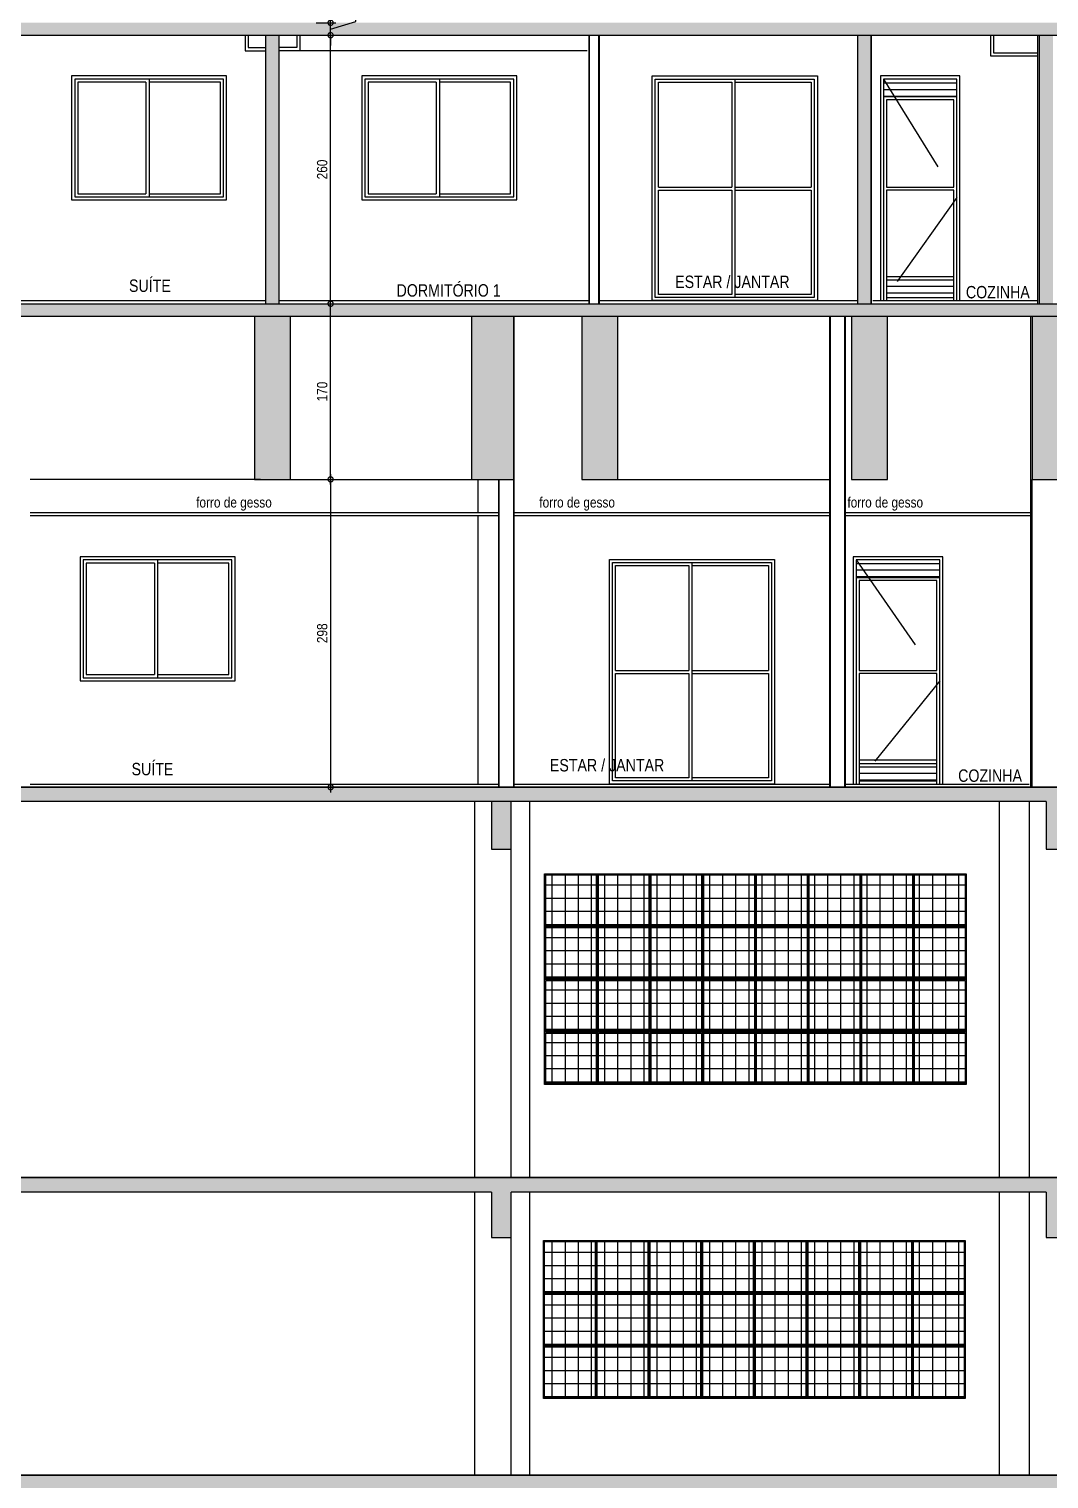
# Model space of a CAD drawing. Header units: metres. Extents: x -9086 to -7768, y 20 to 184.
# Drawn here: x -9016.48 to -9006.6, y 27.64 to 41.68 of the extents above; entities that cross this region are included whole.
import ezdxf
from ezdxf.enums import TextEntityAlignment as Align

# ---------------------------------------------------------------- set-up
doc = ezdxf.new("R2010")
doc.units = ezdxf.units.M
doc.linetypes.add('DASHEDX2', pattern=[1.5, 1, -0.5])
for name, color, linetype in [('ARQ-ALV ACAB', 4, 'Continuous'), ('ARQ-ALV OSSO', 5, 'Continuous'), ('ARQ-AUX', 7, 'Continuous'), ('ARQ-AUX1', 1, 'Continuous'), ('ARQ-CAX', 1, 'Continuous'), ('ARQ-DIM', 2, 'Continuous'), ('ARQ-DIM EMBASAM', 2, 'Continuous'), ('ARQ-EST', 2, 'Continuous'), ('ARQ-PRJ', 7, 'DASHEDX2'), ('ARQ-TXT', 2, 'Continuous'), ('ES-CORTE', 2, 'Continuous')]:
    doc.layers.add(name, color=color, linetype=linetype)
doc.styles.add('Adesa', font='ARIALN.TTF')
doc.dimstyles.new('ADESA 1-0050', dxfattribs={"dimtxt": 0.1, "dimasz": 0.1, "dimexe": 0.05, "dimexo": 0.05, "dimgap": 0.03, "dimtad": 1, "dimdec": 1, "dimlfac": 100, "dimzin": 12, "dimtxsty": 'Adesa', "dimblk": 'DOTSMALL', "dimcen": 1, "dimdle": 0.05, "dimclrd": 1, "dimclre": 1, "dimclrt": 256, "dimazin": 3, "dimtm": 1e-09, "dimtfac": 1, "dimtdec": 1, "dimtmove": 1, "dimatfit": 0, "dimldrblk": 'DOTSMALL', "dimfxl": 0.8, "dimtvp": 2, "dimtolj": 1, "dimtzin": 0, "dimarcsym": 0})

# ---------------------------------------------------------------- blocks, each defined once
blk = doc.blocks.new('CT AA 2 ANDAR')
at = {"layer": 'ES-CORTE'}
h = blk.add_hatch(color=8, dxfattribs=at)
h.dxf.hatch_style = 1
h.paths.add_polyline_path([(4.9747, 3.4149), (4.9747, 3.2749), (9.8193, 3.2749), (9.8193, 2.8351), (10.0092, 2.8351), (10.0092, 3.2749), (15.1893, 3.2749), (15.1893, 2.8349), (15.3793, 2.8349), (15.3793, 3.2749), (20.6393, 3.2749), (20.6393, 2.8349), (20.8293, 2.8349), (20.8293, 3.2749), (26.1894, 3.2749), (26.1894, 0.5349), (26.3793, 0.5349), (26.3793, 3.4149)])
blk.add_line((26.3793, 3.4149), (4.9747, 3.4149, 0), dxfattribs=at)
blk = doc.blocks.new('V NEOREX 18')
at = {"layer": 'ARQ-AUX'}
h = blk.add_hatch(dxfattribs=at)
h.set_pattern_fill('NET', color=256, scale=0.04)
h.set_pattern_definition([(0, (0.255, 0.5), (0, 0.127), []), (90, (0.255, 0.5), (-0.127, 8e-18), [])])
h.paths.add_polyline_path([(0.01, 0.5), (0.01, 0.01), (0.5, 0.01), (0.5, 0.5)])
for points in [[(0, 0.51), (0.51, 0.51), (0.51, 0), (0, 0)], [(0.01, 0.5), (0.5, 0.5), (0.5, 0.01), (0.01, 0.01)]]:
    blk.add_lwpolyline(points, close=True, dxfattribs=at)
blk = doc.blocks.new('CT AA 3 ANDAR')
h = blk.add_hatch(color=8)
h.dxf.hatch_style = 1
h.paths.add_polyline_path([(26.379, 2.88), (4.975, 2.88), (4.975, 2.74), (9.819, 2.74), (9.819, 2.3), (10.009, 2.3), (10.009, 2.74), (15.189, 2.74), (15.189, 2.3), (15.379, 2.3), (15.379, 2.74), (20.639, 2.74), (20.639, 2.3), (20.829, 2.3), (20.829, 2.74), (26.189, 2.74), (26.189, 0), (26.379, 0)])
at = {"layer": 'ARQ-AUX'}
for p, q in [((10.189, 0), (10.189, 2.74)), ((14.739, 0), (14.739, 2.74))]:
    blk.add_line(p, q, dxfattribs=at)
at = {"layer": 'ARQ-AUX1'}
for p, q in [((9.659, 0), (9.659, 2.74)), ((10.009, 0), (10.009, 2.74)), ((15.029, 0), (15.029, 2.74)), ((10.009, 0), (10.009, 2.3))]:
    blk.add_line(p, q, dxfattribs=at)
at = {"layer": 'ES-CORTE'}
for p, q in [((26.379, 2.88), (4.975, 2.88, 0)), ((9.819, 2.74), (4.975, 2.74, 0)), ((15.189, 2.74), (10.009, 2.74))]:
    blk.add_line(p, q, dxfattribs=at)
for points in [[(9.819, 2.74), (9.819, 2.3), (10.009, 2.3), (10.009, 2.74)], [(15.189, 2.74), (15.189, 2.3), (15.379, 2.3), (15.379, 2.74)], [(4.975, 0), (40.762, 0)]]:
    blk.add_lwpolyline(points, dxfattribs=at)
at = {"layer": 'ARQ-AUX1'}
for p in [(10.324, 1.761, 0), (10.834, 1.761, 0), (11.344, 1.761, 0), (11.854, 1.761, 0), (12.364, 1.761, 0), (12.874, 1.761, 0), (13.384, 1.761, 0), (13.894, 1.761, 0), (10.324, 1.251, 0), (10.834, 1.251, 0), (11.344, 1.251, 0), (11.854, 1.251, 0), (12.364, 1.251, 0), (12.874, 1.251, 0), (13.384, 1.251, 0), (13.894, 1.251, 0), (10.324, 0.741, 0), (10.834, 0.741, 0), (11.344, 0.741, 0), (11.854, 0.741, 0), (12.364, 0.741, 0), (12.874, 0.741, 0), (13.384, 0.741, 0), (13.894, 0.741, 0)]:
    blk.add_blockref('V NEOREX 18', p, dxfattribs=at)
blk = doc.blocks.new('CT AA 4 ANDAR')
at = {"layer": 'ARQ-DIM'}
h = blk.add_hatch(color=8, dxfattribs=at)
h.dxf.hatch_style = 1
h.paths.add_polyline_path([(10.009, 4.18), (9.819, 4.18), (9.819, 3.72), (10.009, 3.72)], flags=17)
h.paths.add_polyline_path([(15.379, 4.12), (17.438, 4.12), (17.438, 4.18), (20.639, 4.18), (26.165, 4.18), (26.189, 4.18), (26.189, 0.54), (26.379, 0.54), (26.379, 4.32), (17.298, 4.32), (17.298, 4.26), (15.454, 4.26), (15.454, 4.32), (4.975, 4.32), (4.975, 4.18), (15.189, 4.18), (15.189, 3.72), (15.379, 3.72)])
at = {"layer": 'ARQ-AUX'}
for p, q in [((10.189, 0.54), (10.189, 4.18)), ((14.739, 0.54), (14.739, 4.18))]:
    blk.add_line(p, q, dxfattribs=at)
at = {"layer": 'ARQ-AUX1'}
for p, q in [((9.659, 0.54), (9.659, 4.18)), ((10.009, 0.54), (10.009, 4.18)), ((15.029, 0.54), (15.029, 4.18))]:
    blk.add_line(p, q, dxfattribs=at)
at = {"layer": 'ES-CORTE'}
for p, q in [((15.454, 4.32, 0), (4.975, 4.32, 0)), ((15.189, 4.18, 0), (4.975, 4.18, 0)), ((15.189, 4.18), (10.009, 4.18)), ((4.97, 0.54, 0), (40.794, 0.54))]:
    blk.add_line(p, q, dxfattribs=at)
for points in [[(9.819, 4.18), (9.819, 3.72), (10.009, 3.72), (10.009, 4.18)], [(15.189, 4.18), (15.189, 3.72), (15.379, 3.72), (15.379, 4.12)]]:
    blk.add_lwpolyline(points, dxfattribs=at)
at = {"layer": 'ARQ-AUX1'}
for p in [(10.334, 2.97, 0), (10.844, 2.97, 0), (11.354, 2.97, 0), (11.864, 2.97, 0), (12.374, 2.97, 0), (12.884, 2.97, 0), (13.394, 2.97, 0), (13.904, 2.97, 0), (10.334, 2.46, 0), (10.844, 2.46, 0), (11.354, 2.46, 0), (11.864, 2.46, 0), (12.374, 2.46, 0), (12.884, 2.46, 0), (13.394, 2.46, 0), (13.904, 2.46, 0), (10.334, 1.95, 0), (10.844, 1.95, 0), (11.354, 1.95, 0), (11.864, 1.95, 0), (12.374, 1.95, 0), (12.884, 1.95, 0), (13.394, 1.95, 0), (13.904, 1.95, 0), (10.334, 1.44, 0), (10.844, 1.44, 0), (11.354, 1.44, 0), (11.864, 1.44, 0), (12.374, 1.44, 0), (12.884, 1.44, 0), (13.394, 1.44, 0), (13.904, 1.44, 0)]:
    blk.add_blockref('V NEOREX 18', p, dxfattribs=at)
blk = doc.blocks.new('V P 160x220')
at = {"layer": 'ARQ-CAX'}
for p, q in [((0.06, 1.1), (0.77, 1.1)), ((0.06, 1.07), (0.77, 1.07)), ((0.8, 1.1), (1.54, 1.1)), ((0.8, 1.07), (1.54, 1.07))]:
    blk.add_line(p, q, dxfattribs=at)
for points in [[(0, 2.175), (1.6, 2.175), (1.6, 0), (0, 0)], [(0.03, 2.145), (1.57, 2.145), (1.57, 0.03), (0.03, 0.03)]]:
    blk.add_lwpolyline(points, close=True, dxfattribs=at)
for points in [[(0.06, 1.1), (0.06, 2.115), (0.77, 2.115)], [(0.77, 2.115), (0.77, 1.1)], [(0.8, 2.145), (0.8, 0.03)], [(0.8, 2.115), (1.54, 2.115), (1.54, 1.1)], [(0.77, 0.06), (0.06, 0.06), (0.06, 1.07)], [(0.77, 1.07), (0.77, 0.06)], [(1.54, 1.07), (1.54, 0.06), (0.8, 0.06)]]:
    blk.add_lwpolyline(points, dxfattribs=at)
blk = doc.blocks.new('V J 150x120')
for points in [[(1.5, 1.2), (0, 1.2), (0, 0), (1.5, 0)], [(1.47, 1.17), (0.03, 1.17), (0.03, 0.03), (1.47, 0.03)]]:
    blk.add_lwpolyline(points, close=True)
for points in [[(0.72, 1.14), (0.06, 1.14), (0.06, 0.06), (0.72, 0.06)], [(0.72, 1.14), (0.72, 0.06)], [(0.75, 1.17), (0.75, 0.03)], [(0.75, 0.06), (1.44, 0.06), (1.44, 1.14), (0.75, 1.14)]]:
    blk.add_lwpolyline(points)
blk = doc.blocks.new('V P 80X220 VP')
h = blk.add_hatch()
h.set_pattern_fill('LINE', scale=0.02)
h.set_pattern_definition([(0, (24.38124, -4.07294), (0, 0.0635), [])])
h.paths.add_polyline_path([(-0.84, 2.17), (-0.03, 2.169), (-0.03, 2), (-0.84, 2)])
h.paths.add_polyline_path([(-0.81, 0.2), (-0.06, 0.2), (-0.06, 0.03), (-0.81, 0.03)])
for points in [[(-0.87, 0), (-0.87, 2.2), (0, 2.2), (0, 0)], [(-0.84, 0), (-0.84, 2), (-0.03, 2), (-0.03, 0)], [(-0.81, 1.1), (-0.81, 1.97), (-0.06, 1.97), (-0.06, 1.1)], [(-0.06, 1.1), (-0.81, 1.1)], [(-0.81, 1.07), (-0.06, 1.07)], [(-0.06, 1.07), (-0.06, 0)], [(-0.81, 0.23), (-0.06, 0.23)], [(-0.06, 0.2), (-0.81, 0.2)], [(0, 0), (-0.87, 0)], [(-0.06, 0.03), (-0.81, 0.03)]]:
    blk.add_lwpolyline(points)
blk.add_lwpolyline([(-0.84, 2.17), (-0.03, 2.17), (-0.03, 2), (-0.84, 2)], close=True)
at = {"elevation": 0}
blk.add_lwpolyline([(-0.81, 0), (-0.81, 1.07)], dxfattribs=at)
at = {"layer": 'ARQ-PRJ'}
blk.add_lwpolyline([(-0.03, 2.17), (-0.84, 1), (-0.03, 0)], dxfattribs=at)
blk = doc.blocks.new('CT AA PUC')
h = blk.add_hatch(color=8)
h.dxf.hatch_style = 1
h.paths.add_polyline_path([(10.055, 4.56), (9.645, 4.56), (9.645, 2.98), (10.055, 2.98)])
h.paths.add_polyline_path([(26.4, 4.56), (26.21, 4.56), (26.21, 0), (26.4, 0)])
h.paths.add_polyline_path([(26.4, 4.68), (4.995, 4.68), (4.995, 4.56), (26.4, 4.56)])
h.paths.add_polyline_path([(22.463, 4.56), (22.113, 4.56), (22.113, 2.98), (22.463, 2.98)])
h.paths.add_polyline_path([(20.579, 4.56), (19.979, 4.56), (19.979, 2.98), (20.579, 2.98)])
h.paths.add_polyline_path([(17.319, 4.56), (16.719, 4.56), (16.719, 2.98), (17.319, 2.98)])
h.paths.add_polyline_path([(15.475, 4.56), (15.075, 4.56), (15.075, 2.98), (15.475, 2.98)])
h.paths.add_polyline_path([(13.674, 4.56), (13.324, 4.56), (13.324, 2.98), (13.674, 2.98)])
h.paths.add_polyline_path([(11.064, 4.56), (10.714, 4.56), (10.714, 2.98), (11.064, 2.98)])
h.paths.add_polyline_path([(7.895, 4.56), (7.545, 4.56), (7.545, 2.98), (7.895, 2.98)])
h.paths.add_polyline_path([(5.145, 4.56), (4.995, 4.56), (4.995, 0), (5.145, 0)])
at = {"layer": 'ARQ-ALV ACAB'}
for p, q in [((10.06, 0, 0), (10.06, 4.56, 0)), ((10.06, 0, 0), (10.06, 4.56, 0)), ((13.116, 0, 0), (13.116, 4.56, 0)), ((13.116, 0, 0), (13.116, 4.56, 0)), ((13.266, 0, 0), (13.266, 4.56, 0)), ((13.266, 0, 0), (13.266, 4.56, 0)), ((15.06, 0, 0), (15.06, 4.56, 0)), ((15.06, 0, 0), (15.06, 4.56, 0)), ((9.91, 0, 0), (9.91, 2.98, 0)), ((9.91, 0, 0), (9.91, 2.98, 0)), ((5.375, 0.03, 0), (9.91, 0.03, 0)), ((5.375, 0.03, 0), (9.91, 0.03, 0)), ((10.06, 0.03, 0), (13.116, 0.03, 0)), ((10.06, 0.03, 0), (13.116, 0.03, 0)), ((13.266, 0.03, 0), (15.045, 0.03, 0)), ((13.266, 0.03, 0), (15.045, 0.03, 0))]:
    blk.add_line(p, q, dxfattribs=at)
at = {"layer": 'ARQ-ALV OSSO'}
for p, q in [((10.055, 0, 0), (10.055, 4.56, 0)), ((13.121, 0, 0), (13.121, 4.56, 0)), ((13.121, 0, 0), (13.121, 4.56, 0)), ((13.261, 0, 0), (13.261, 4.56, 0)), ((13.261, 0, 0), (13.261, 4.56, 0)), ((9.915, 0, 0), (9.915, 2.98, 0)), ((9.915, 0, 0), (9.915, 2.98, 0)), ((10.055, 0, 0), (10.055, 2.98, 0)), ((15.075, 0, 0), (15.075, 2.98, 0)), ((15.075, 0, 0), (15.075, 2.98, 0))]:
    blk.add_line(p, q, dxfattribs=at)
at = {"layer": 'ARQ-AUX'}
for p, q in [((9.71, 2.66, 0), (9.71, 2.98, 0)), ((9.71, 0.03, 0), (9.71, 2.63, 0))]:
    blk.add_line(p, q, dxfattribs=at)
at = {"layer": 'ARQ-AUX1'}
for p, q in [((5.375, 2.66, 0), (9.91, 2.66, 0)), ((5.375, 2.63, 0), (9.91, 2.63, 0)), ((10.06, 2.66, 0), (13.116, 2.66, 0)), ((10.06, 2.63, 0), (13.116, 2.63, 0)), ((13.266, 2.66, 0), (15.068, 2.66, 0)), ((13.266, 2.63, 0), (15.068, 2.63, 0))]:
    blk.add_line(p, q, dxfattribs=at)
at = {"layer": 'ARQ-AUX1', "elevation": 0}
for points in [[(7.604, 2.98), (5.375, 2.98)], [(7.604, 2.98), (5.375, 2.98)], [(7.895, 2.98), (9.645, 2.98)], [(7.895, 2.98), (9.645, 2.98)], [(11.064, 2.98), (13.116, 2.98)], [(11.064, 2.98), (13.116, 2.98)]]:
    blk.add_lwpolyline(points, dxfattribs=at)
at = {"layer": 'ES-CORTE'}
for p, q in [((4.995, 4.68, 0), (26.4, 4.68, 0)), ((4.995, 4.68, 0), (26.4, 4.68, 0)), ((4.995, 4.56, 0), (26.4, 4.56, 0)), ((4.995, 4.56, 0), (26.4, 4.56, 0)), ((4.99, 0, 0), (15.475, 0, 0)), ((4.99, 0, 0), (15.475, 0, 0))]:
    blk.add_line(p, q, dxfattribs=at)
at = {"layer": 'ES-CORTE', "elevation": 0}
for points in [[(7.545, 4.56), (7.545, 2.98), (7.895, 2.98), (7.895, 4.56)], [(9.645, 4.56), (9.645, 2.98), (10.055, 2.98), (10.055, 4.56)], [(10.714, 4.56), (10.714, 2.98), (11.064, 2.98), (11.064, 4.56)], [(10.714, 4.56), (10.714, 2.98), (11.064, 2.98), (11.064, 4.56)], [(13.324, 4.56), (13.324, 2.98), (13.674, 2.98), (13.674, 4.56)], [(13.324, 4.56), (13.324, 2.98), (13.674, 2.98), (13.674, 4.56)], [(15.075, 4.56), (15.075, 2.98), (15.475, 2.98), (15.475, 4.56)], [(15.075, 4.56), (15.075, 2.98), (15.475, 2.98), (15.475, 4.56)]]:
    blk.add_lwpolyline(points, dxfattribs=at)
at = {"layer": 'ARQ-CAX'}
for name, p in [('V J 150x120', (5.857, 1.03, 0)), ('V J 150x120', (5.857, 1.03, 0)), ('V P 160x220', (10.981, 0.03, 0)), ('V P 160x220', (10.981, 0.03, 0))]:
    blk.add_blockref(name, p, dxfattribs=at)
at = {"layer": 'ARQ-CAX', "xscale": -1}
blk.add_blockref('V P 80X220 VP', (13.341, 0.03, 0), dxfattribs=at)
blk.add_blockref('V P 80X220 VP', (13.341, 0.03, 0), dxfattribs=at)
at = {"layer": 'ARQ-TXT', "style": 'Adesa'}
for s, height, p in [('forro de gesso', 0.1, (7.347, 2.745, 0)), ('forro de gesso', 0.1, (10.669, 2.745, 0)), ('forro de gesso', 0.1, (13.652, 2.745, 0)), ('SUÍTE', 0.12, (6.558, 0.19)), ('SUÍTE', 0.12, (6.558, 0.19)), ('ESTAR / JANTAR', 0.12, (10.959, 0.215)), ('ESTAR / JANTAR', 0.12, (10.959, 0.215)), ('COZINHA', 0.12, (14.667, 0.112)), ('COZINHA', 0.12, (14.667, 0.112))]:
    blk.add_text(s, height=height, dxfattribs=at).set_placement(p, align=Align.MIDDLE)
blk = doc.blocks.new('V P 80x220')
at = {"layer": 'ARQ-CAX'}
h = blk.add_hatch(dxfattribs=at)
h.set_pattern_fill('LINE', scale=0.02)
h.set_pattern_definition([(0, (0.74004, 2.16916), (0, 0.0635), [])])
h.paths.add_polyline_path([(0.74, 2.145), (0.03, 2.145), (0.03, 2), (0.74, 2)])
h.paths.add_polyline_path([(0.71, 0.2), (0.06, 0.2), (0.06, 0.03), (0.71, 0.03)])
for points in [[(0.77, 0), (0.77, 2.175), (0, 2.175), (0, 0)], [(0.74, 2.145), (0.03, 2.145), (0.03, 1.975), (0.74, 1.975)]]:
    blk.add_lwpolyline(points, close=True, dxfattribs=at)
for points in [[(0.74, 0), (0.74, 1.975), (0.03, 1.975), (0.03, 0)], [(0.71, 1.1), (0.71, 1.945), (0.06, 1.945), (0.06, 1.1)], [(0.06, 1.1), (0.71, 1.1)], [(0.06, 1.07), (0.06, 0)], [(0.71, 1.07), (0.06, 1.07)], [(0.71, 0), (0.71, 1.07)], [(0.71, 0.23), (0.06, 0.23)], [(0.06, 0.2), (0.71, 0.2)], [(0.06, 0.03), (0.71, 0.03)], [(0, 0), (0.77, 0)]]:
    blk.add_lwpolyline(points, dxfattribs=at)
at = {"layer": 'ARQ-PRJ'}
blk.add_lwpolyline([(0.03, 2.145), (0.74, 1), (0.03, 0)], dxfattribs=at)
blk = doc.blocks.new('_DotSmall')
at = {"color": 0, "linetype": 'ByBlock', "const_width": 0.5}
blk.add_lwpolyline([(-0.0625, 0, 1), (0.0625, 0, 1)], format="xyb", close=True, dxfattribs=at)
blk = doc.blocks.new('*D691')
at = {"layer": 'Defpoints', "color": 0, "transparency": 16777216}
for p in [(7.83, 2.6, 0), (8.307, 2.6), (7.83, 0, 0)]:
    blk.add_point(p, dxfattribs=at)
at = {"layer": 'ES-CORTE', "color": 1, "lineweight": -2, "transparency": 16777216}
for p, q in [((7.88, 2.6), (8.357, 2.6)), ((8.307, -0.05), (8.307, 2.65)), ((7.88, 0), (8.357, 0))]:
    blk.add_line(p, q, dxfattribs=at)
at = {"layer": 'ES-CORTE', "color": 1, "lineweight": -2, "transparency": 16777216, "xscale": 0.1, "yscale": 0.1, "zscale": 0.1}
for p, rotation in [((8.307, 2.6), 90), ((8.307, 0), 270)]:
    blk.add_blockref('_DotSmall', p, dxfattribs=dict(at, rotation=rotation))
at = {"layer": 'ES-CORTE', "transparency": 16777216, "insert": (8.226, 1.3), "char_height": 0.1, "attachment_point": 5, "rotation": 90, "style": 'Adesa'}
blk.add_mtext('\\A1;260', dxfattribs=at)
blk = doc.blocks.new('*D692')
at = {"layer": 'Defpoints', "color": 0, "transparency": 16777216}
for p in [(8.118, 2.72, 0), (8.307, 2.72), (8.118, 2.6)]:
    blk.add_point(p, dxfattribs=at)
at = {"layer": 'ES-CORTE', "color": 1, "lineweight": -2, "transparency": 16777216}
for p, q in [((8.307, 2.72), (8.307, 2.82)), ((8.553, 2.734), (8.553, 2.903)), ((8.168, 2.72), (8.357, 2.72)), ((8.307, 2.66), (8.553, 2.734)), ((8.307, 2.6), (8.307, 2.72)), ((8.307, 2.6), (8.307, 2.72)), ((8.168, 2.6), (8.357, 2.6)), ((8.307, 2.6), (8.307, 2.5))]:
    blk.add_line(p, q, dxfattribs=at)
at = {"layer": 'ES-CORTE', "color": 1, "lineweight": -2, "transparency": 16777216, "xscale": 0.1, "yscale": 0.1, "zscale": 0.1}
for p, rotation in [((8.307, 2.72), 270), ((8.307, 2.6), 90)]:
    blk.add_blockref('_DotSmall', p, dxfattribs=dict(at, rotation=rotation))
at = {"layer": 'ES-CORTE', "transparency": 16777216, "insert": (8.472, 2.818), "char_height": 0.1, "attachment_point": 5, "rotation": 90, "style": 'Adesa'}
blk.add_mtext('\\A1;12', dxfattribs=at)
blk = doc.blocks.new('*D1525')
at = {"layer": 'Defpoints', "color": 0, "transparency": 16777216}
for p in [(-9013.886, 37.32, 0), (-9013.886, 34.34, 0), (-9013.557, 34.34)]:
    blk.add_point(p, dxfattribs=at)
at = {"layer": 'ES-CORTE', "color": 1, "lineweight": -2, "transparency": 16777216}
for p, q in [((-9013.557, 37.37), (-9013.557, 34.29)), ((-9013.836, 37.32), (-9013.507, 37.32)), ((-9013.836, 34.34), (-9013.507, 34.34))]:
    blk.add_line(p, q, dxfattribs=at)
at = {"layer": 'ES-CORTE', "color": 1, "lineweight": -2, "transparency": 16777216, "xscale": 0.1, "yscale": 0.1, "zscale": 0.1}
for p, rotation in [((-9013.557, 37.32), 90), ((-9013.557, 34.34), 270)]:
    blk.add_blockref('_DotSmall', p, dxfattribs=dict(at, rotation=rotation))
at = {"layer": 'ES-CORTE', "transparency": 16777216, "insert": (-9013.638, 35.83), "char_height": 0.1, "attachment_point": 5, "rotation": 90, "style": 'Adesa'}
blk.add_mtext('\\A1;298', dxfattribs=at)
blk = doc.blocks.new('*D1526')
at = {"layer": 'Defpoints', "color": 0, "transparency": 16777216}
for p in [(-9013.886, 39.02, 0), (-9013.557, 39.02), (-9013.886, 37.32, 0)]:
    blk.add_point(p, dxfattribs=at)
at = {"layer": 'ES-CORTE', "color": 1, "lineweight": -2, "transparency": 16777216}
for p, q in [((-9013.557, 37.27), (-9013.557, 39.07)), ((-9013.836, 39.02), (-9013.507, 39.02)), ((-9013.836, 37.32), (-9013.507, 37.32))]:
    blk.add_line(p, q, dxfattribs=at)
at = {"layer": 'ES-CORTE', "color": 1, "lineweight": -2, "transparency": 16777216, "xscale": 0.1, "yscale": 0.1, "zscale": 0.1}
for p, rotation in [((-9013.557, 39.02), 90), ((-9013.557, 37.32), 270)]:
    blk.add_blockref('_DotSmall', p, dxfattribs=dict(at, rotation=rotation))
at = {"layer": 'ES-CORTE', "transparency": 16777216, "insert": (-9013.638, 38.17), "char_height": 0.1, "attachment_point": 5, "rotation": 90, "style": 'Adesa'}
blk.add_mtext('\\A1;170', dxfattribs=at)
blk = doc.blocks.new('CT AA TIPO')
at = {"layer": 'ARQ-EST'}
h = blk.add_hatch(color=8, dxfattribs=at)
h.dxf.hatch_style = 1
h.paths.add_polyline_path([(26.3999, 2.72), (5.02, 2.72), (5.02, 2.6), (26.3999, 2.6)])
h = blk.add_hatch(color=8, dxfattribs=at)
h.dxf.hatch_style = 1
h.paths.add_polyline_path([(5.1499, 2.6), (5.02, 2.6), (5.02, 0), (5.1499, 0)])
h.paths.add_polyline_path([(7.8099, 2.6), (7.68, 2.6), (7.68, 0), (7.8099, 0)])
h.paths.add_polyline_path([(13.54, 2.6), (13.41, 2.6), (13.41, 0), (13.54, 0)])
h.paths.add_polyline_path([(15.2999, 2.6), (15.1699, 2.6), (15.1699, 0), (15.2999, 0)])
h.paths.add_polyline_path([(17.05, 2.6), (16.92, 2.6), (16.92, 0), (17.05, 0)])
h.paths.add_polyline_path([(22.3199, 2.6), (22.19, 2.6), (22.19, 0), (22.3199, 0)])
h.paths.add_polyline_path([(26.3999, 2.6), (26.2699, 2.6), (26.2699, 0), (26.3999, 0)])
at = {"layer": 'ARQ-ALV ACAB'}
for p, q in [((10.8099, 0, 0), (10.8099, 2.6, 0)), ((10.91, 0, 0), (10.91, 2.6, 0)), ((13.545, 0, 0), (13.545, 2.6, 0)), ((15.1549, 0, 0), (15.1549, 2.6, 0)), ((5.1499, 0.03, 0), (7.68, 0.03, 0)), ((7.8099, 0.03, 0), (10.8099, 0.03, 0)), ((10.91, 0.03, 0), (13.41, 0.03, 0)), ((13.555, 0.03, 0), (15.1549, 0.03, 0))]:
    blk.add_line(p, q, dxfattribs=at)
at = {"layer": 'ARQ-ALV OSSO'}
for p, q in [((10.8149, 0, 0), (10.8149, 2.6, 0)), ((10.905, 0, 0), (10.905, 2.6, 0))]:
    blk.add_line(p, q, dxfattribs=at)
at = {"layer": 'ARQ-AUX1'}
blk.add_line((10.7899, 2.45, 0), (7.8099, 2.45, 0), dxfattribs=at)
at = {"layer": 'ARQ-AUX1', "elevation": 0}
for points in [[(7.48, 2.6), (7.48, 2.45), (7.68, 2.45)], [(7.51, 2.6), (7.51, 2.48), (7.68, 2.48)], [(8.0099, 2.6), (8.0099, 2.45), (7.8099, 2.45)], [(7.9799, 2.6), (7.9799, 2.48), (7.8099, 2.48)], [(14.695, 2.6), (14.695, 2.4), (15.145, 2.4)], [(14.725, 2.6), (14.725, 2.43), (15.145, 2.43)]]:
    blk.add_lwpolyline(points, dxfattribs=at)
at = {"layer": 'ES-CORTE'}
for p, q in [((5.02, 2.6, 0), (26.3999, 2.6, 0)), ((7.68, 0, 0), (7.68, 2.6, 0)), ((7.8099, 0, 0), (7.8099, 2.6, 0)), ((13.41, 0, 0), (13.41, 2.6, 0)), ((13.54, 0, 0), (13.54, 2.6, 0)), ((15.1699, 0, 0), (15.1699, 2.6, 0)), ((5.015, 0, 0), (26.3999, 0, 0))]:
    blk.add_line(p, q, dxfattribs=at)
at = {"layer": 'ARQ-CAX'}
for name, p in [('V J 150x120', (5.8, 1.005, 0)), ('V J 150x120', (8.61, 1.005, 0)), ('V P 160x220', (11.42, 0.03, 0)), ('V P 80x220', (13.63, 0.0301, 0))]:
    blk.add_blockref(name, p, dxfattribs=at)
at = {"layer": 'ARQ-TXT', "style": 'Adesa'}
for s, p in [('SUÍTE', (6.5579, 0.1896)), ('DORMITÓRIO 1', (9.4498, 0.1441)), ('ESTAR / JANTAR', (12.1971, 0.2147)), ('COZINHA', (14.7668, 0.1123))]:
    blk.add_text(s, height=0.12, dxfattribs=at).set_placement(p, align=Align.MIDDLE)
at = {"layer": 'ES-CORTE'}
for base, p1, p2, picture, middle in [((8.307, 2.72, 0), (8.1185, 2.6, 0), (8.1185, 2.72, 0), '*D692', (8.4724, 2.7637, 0)), ((8.307, 2.6, 0), (7.83, 0, 0), (7.83, 2.6, 0), '*D691', (8.2259, 1.3, 0))]:
    dim = blk.add_linear_dim(base=base, p1=p1, p2=p2, angle=90, dimstyle='ADESA 1-0050', dxfattribs=at)
    dim.commit()
    dim.dimension.update_dxf_attribs({"geometry": picture, "text_midpoint": middle})
blk = doc.blocks.new('CTE ELEV')
for name, p in [('CT AA PUC', (-9021.8396, 34.34, 0)), ('CT AA 3 ANDAR', (-9021.819, 27.68))]:
    blk.add_blockref(name, p)
at = {"layer": 'ARQ-ALV ACAB'}
blk.add_blockref('CT AA 2 ANDAR', (-9021.819, 24.2651), dxfattribs=at)
at = {"layer": 'ARQ-AUX1'}
blk.add_blockref('CT AA TIPO', (-9021.8644, 39.02, 0), dxfattribs=at)
at = {"layer": 'ARQ-CAX'}
blk.add_blockref('CT AA 4 ANDAR', (-9021.819, 30.02), dxfattribs=at)
at = {"layer": 'ES-CORTE'}
for base, p2, picture, middle in [((-9013.5574, 39.02), (-9013.886, 39.02, 0), '*D1526', (-9013.6385, 38.17)), ((-9013.5574, 34.34), (-9013.886, 34.34, 0), '*D1525', (-9013.6385, 35.83))]:
    dim = blk.add_linear_dim(base=base, p1=(-9013.886, 37.32, 0), p2=p2, angle=90, dimstyle='ADESA 1-0050', dxfattribs=at)
    dim.commit()
    dim.dimension.update_dxf_attribs({"geometry": picture, "text_midpoint": middle})

msp = doc.modelspace()

# ---------------------------------------------------------------- block references
at = {"layer": 'ARQ-DIM EMBASAM'}
msp.add_blockref('CTE ELEV', (0, 0), dxfattribs=at)

doc.saveas('drawing.dxf')
